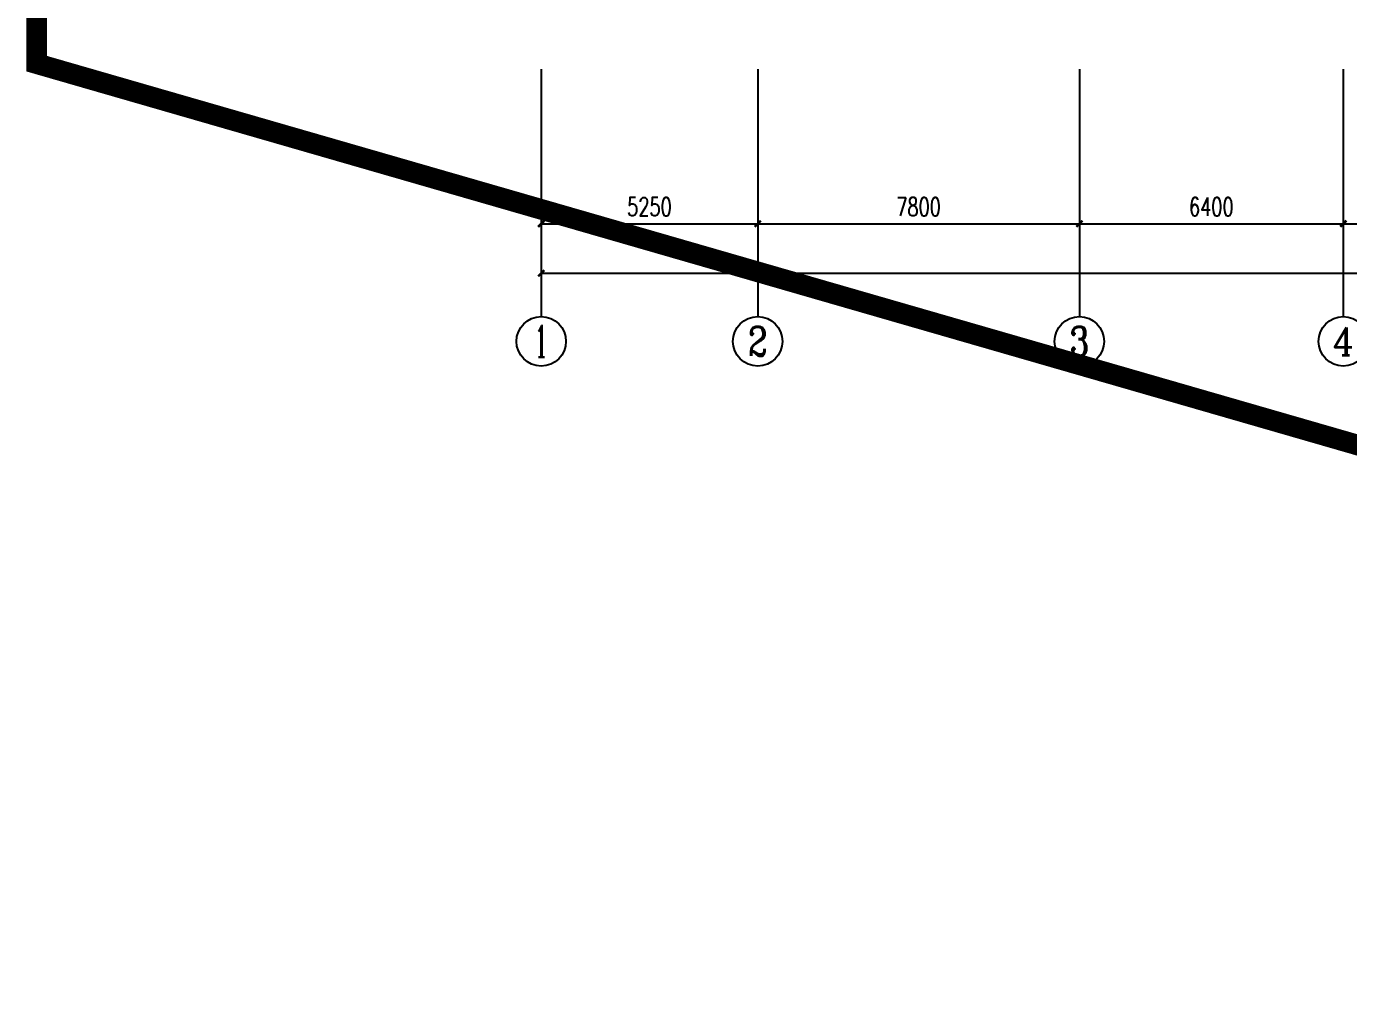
# Model space of a CAD drawing. Extents: x 6824721 to 16538177, y 2478193 to 6665639.
# Drawn here: x 8690830 to 8722892, y 2703713 to 2727226 of the extents above; entities that cross this region are included whole.
import ezdxf
from ezdxf.enums import TextEntityAlignment as Align

# ---------------------------------------------------------------- set-up
doc = ezdxf.new("R2010")
doc.units = 0
doc.header["$LTSCALE"] = 10
for name, color, linetype in [('0-wo', 8, 'Continuous'), ('AXIS', 3, 'Continuous'), ('AXIS_TEXT', 7, 'Continuous')]:
    doc.layers.add(name, color=color, linetype=linetype)
doc.styles.add('_TCH_AXIS', font='COMPLEX', dxfattribs={"bigfont": 'GBCBIG'})
doc.styles.add('_TCH_DIM_T3', font='SIMPLEX', dxfattribs={"width": 0.705882, "bigfont": 'GBCBIG'})
doc.styles.add('COMPLEX', font='COMPLEX')
doc.styles.add('STANDARD_T3', font='TSSDENG.shx', dxfattribs={"width": 0.56, "bigfont": 'TSSDCHN.shx'})
doc.dimstyles.new('_TCH_ARCH&&150', dxfattribs={"dimtxt": 525, "dimasz": 150, "dimexe": 375, "dimexo": 450, "dimgap": 150, "dimtad": 1, "dimdec": 0, "dimzin": 0, "dimdsep": 46, "dimtxsty": 'STANDARD_T3', "dimblk": 'ARCHTICK', "dimcen": 0.09, "dimclrt": 7, "dimazin": 2, "dimtfac": 1, "dimtdec": 0, "dimtix": 1, "dimtmove": 2, "dimatfit": 3, "dimfxl": 0, "dimtolj": 1, "dimtzin": 0, "dimarcsym": 0})

# ---------------------------------------------------------------- blocks, each defined once
blk = doc.blocks.new('_AXISO')
blk.add_circle((0, 0), 0.5)
at = {"layer": 'AXIS_TEXT', "style": 'COMPLEX', "width": 1.041667}
blk.add_attdef('A', text='', height=0.56, dxfattribs=at).set_placement((-0.25, -0.28), (0.25, -0.28), align=Align.FIT)
blk = doc.blocks.new('_ArchTick')
at = {"color": 0, "linetype": 'ByBlock', "const_width": 0.4}
blk.add_lwpolyline([(-0.5, -0.5), (0.5, 0.5)], dxfattribs=at)
blk = doc.blocks.new('*D323')
at = {"layer": 'AXIS', "color": 0, "lineweight": -2, "transparency": 16777216}
for p, q in [((-95159, 625517), (-95159, 621842)), ((-89909, 625517), (-89909, 621842)), ((-95159, 622217), (-89909, 622217))]:
    blk.add_line(p, q, dxfattribs=at)
at = {"layer": 'Defpoints', "color": 0, "transparency": 16777216}
for p in [(-95159, 625967), (-89909, 625967), (-89909, 622217)]:
    blk.add_point(p, dxfattribs=at)
at = {"layer": 'AXIS', "color": 0, "lineweight": -2, "transparency": 16777216, "xscale": 150, "yscale": 150, "zscale": 150, "rotation": 180}
blk.add_blockref('_ArchTick', (-95159, 622217), dxfattribs=at)
at = {"layer": 'AXIS', "color": 0, "lineweight": -2, "transparency": 16777216, "xscale": 150, "yscale": 150, "zscale": 150}
blk.add_blockref('_ArchTick', (-89909, 622217), dxfattribs=at)
at = {"layer": 'AXIS', "color": 7, "transparency": 16777216, "insert": (-92534, 622629), "char_height": 446.2, "attachment_point": 5, "style": '_TCH_DIM_T3'}
blk.add_mtext('\\A1;5250', dxfattribs=at)
blk = doc.blocks.new('*D204')
at = {"layer": 'AXIS', "color": 0, "lineweight": -2, "transparency": 16777216}
for p, q in [((-89909, 625517), (-89909, 621842)), ((-82109, 625517), (-82109, 621842)), ((-89909, 622217), (-82109, 622217))]:
    blk.add_line(p, q, dxfattribs=at)
at = {"layer": 'Defpoints', "color": 0, "transparency": 16777216}
for p in [(-89909, 625967), (-82109, 625967), (-82109, 622217)]:
    blk.add_point(p, dxfattribs=at)
at = {"layer": 'AXIS', "color": 0, "lineweight": -2, "transparency": 16777216, "xscale": 150, "yscale": 150, "zscale": 150, "rotation": 180}
blk.add_blockref('_ArchTick', (-89909, 622217), dxfattribs=at)
at = {"layer": 'AXIS', "color": 0, "lineweight": -2, "transparency": 16777216, "xscale": 150, "yscale": 150, "zscale": 150}
blk.add_blockref('_ArchTick', (-82109, 622217), dxfattribs=at)
at = {"layer": 'AXIS', "color": 7, "transparency": 16777216, "insert": (-86009, 622629), "char_height": 446.2, "attachment_point": 5, "style": '_TCH_DIM_T3'}
blk.add_mtext('\\A1;7800', dxfattribs=at)
blk = doc.blocks.new('*D205')
at = {"layer": 'AXIS', "color": 0, "lineweight": -2, "transparency": 16777216}
for p, q in [((-82109, 625517), (-82109, 621842)), ((-75709, 625517), (-75709, 621842)), ((-82109, 622217), (-75709, 622217))]:
    blk.add_line(p, q, dxfattribs=at)
at = {"layer": 'Defpoints', "color": 0, "transparency": 16777216}
for p in [(-82109, 625967), (-75709, 625967), (-75709, 622217)]:
    blk.add_point(p, dxfattribs=at)
at = {"layer": 'AXIS', "color": 0, "lineweight": -2, "transparency": 16777216, "xscale": 150, "yscale": 150, "zscale": 150, "rotation": 180}
blk.add_blockref('_ArchTick', (-82109, 622217), dxfattribs=at)
at = {"layer": 'AXIS', "color": 0, "lineweight": -2, "transparency": 16777216, "xscale": 150, "yscale": 150, "zscale": 150}
blk.add_blockref('_ArchTick', (-75709, 622217), dxfattribs=at)
at = {"layer": 'AXIS', "color": 7, "transparency": 16777216, "insert": (-78909, 622629), "char_height": 446.2, "attachment_point": 5, "style": '_TCH_DIM_T3'}
blk.add_mtext('\\A1;6400', dxfattribs=at)
blk = doc.blocks.new('*D206')
at = {"layer": 'AXIS', "color": 0, "lineweight": -2, "transparency": 16777216}
for p, q in [((-75709, 625517), (-75709, 621842)), ((-67209, 625517), (-67209, 621842)), ((-75709, 622217), (-67209, 622217))]:
    blk.add_line(p, q, dxfattribs=at)
at = {"layer": 'Defpoints', "color": 0, "transparency": 16777216}
for p in [(-75709, 625967), (-67209, 625967), (-67209, 622217)]:
    blk.add_point(p, dxfattribs=at)
at = {"layer": 'AXIS', "color": 0, "lineweight": -2, "transparency": 16777216, "xscale": 150, "yscale": 150, "zscale": 150, "rotation": 180}
blk.add_blockref('_ArchTick', (-75709, 622217), dxfattribs=at)
at = {"layer": 'AXIS', "color": 0, "lineweight": -2, "transparency": 16777216, "xscale": 150, "yscale": 150, "zscale": 150}
blk.add_blockref('_ArchTick', (-67209, 622217), dxfattribs=at)
at = {"layer": 'AXIS', "color": 7, "transparency": 16777216, "insert": (-71459, 622629), "char_height": 446.2, "attachment_point": 5, "style": '_TCH_DIM_T3'}
blk.add_mtext('\\A1;8500', dxfattribs=at)
blk = doc.blocks.new('*D264')
at = {"layer": 'AXIS', "color": 0, "lineweight": -2, "transparency": 16777216}
for p, q in [((-95159, 625517), (-95159, 620642)), ((106241, 625517), (106241, 620642)), ((-95159, 621017), (106241, 621017))]:
    blk.add_line(p, q, dxfattribs=at)
at = {"layer": 'Defpoints', "color": 0, "transparency": 16777216}
for p in [(-95159, 625967), (106241, 625967), (106241, 621017)]:
    blk.add_point(p, dxfattribs=at)
at = {"layer": 'AXIS', "color": 0, "lineweight": -2, "transparency": 16777216, "xscale": 150, "yscale": 150, "zscale": 150, "rotation": 180}
blk.add_blockref('_ArchTick', (-95159, 621017), dxfattribs=at)
at = {"layer": 'AXIS', "color": 0, "lineweight": -2, "transparency": 16777216, "xscale": 150, "yscale": 150, "zscale": 150}
blk.add_blockref('_ArchTick', (106241, 621017), dxfattribs=at)
at = {"layer": 'AXIS', "color": 7, "transparency": 16777216, "insert": (5541, 621429), "char_height": 446.2, "attachment_point": 5, "style": '_TCH_DIM_T3'}
blk.add_mtext('\\A1;201400', dxfattribs=at)
blk = doc.blocks.new('wet 45u67i')
at = {"layer": 'AXIS', "color": 3}
for p, q in [((-95158.6, 625966.8), (-95158.6, 619966.8)), ((-89908.6, 625966.8), (-89908.6, 619966.8)), ((-82108.6, 625966.8), (-82108.6, 619966.8)), ((-75708.6, 625966.8), (-75708.6, 619966.8))]:
    blk.add_line(p, q, dxfattribs=at)
ref = blk.add_blockref('_AXISO', (-95158.6, 619366.8), dxfattribs=dict(at, xscale=1200, yscale=1200, zscale=1200))
ref.add_attrib('A', '1', dxfattribs={"layer": 'AXIS_TEXT', "height": 772.1, "style": '_TCH_AXIS'}).set_placement((-95324.1, 618980.8), (-94993.2, 618980.8), align=Align.FIT)
ref = blk.add_blockref('_AXISO', (-89908.6, 619366.8), dxfattribs=dict(at, xscale=1200, yscale=1200, zscale=1200))
ref.add_attrib('A', '2', dxfattribs={"layer": 'AXIS_TEXT', "height": 698.9, "style": '_TCH_AXIS'}).set_placement((-90141.6, 619017.4), (-89675.6, 619017.4), align=Align.FIT)
ref = blk.add_blockref('_AXISO', (-82108.6, 619366.8), dxfattribs=dict(at, xscale=1200, yscale=1200, zscale=1200))
ref.add_attrib('A', '3', dxfattribs={"layer": 'AXIS_TEXT', "height": 698.9, "style": '_TCH_AXIS'}).set_placement((-82341.6, 619017.4), (-81875.6, 619017.4), align=Align.FIT)
ref = blk.add_blockref('_AXISO', (-75708.6, 619366.8), dxfattribs=dict(at, xscale=1200, yscale=1200, zscale=1200))
ref.add_attrib('A', '4', dxfattribs={"layer": 'AXIS_TEXT', "height": 668.2, "style": '_TCH_AXIS'}).set_placement((-75963.2, 619032.8), (-75454.1, 619032.8), align=Align.FIT)
for p1, p2, distance, picture, middle in [((-95158.6, 625966.8), (-89908.6, 625966.8), -3750, '*D323', (-92533.6, 622629.3)), ((-95158.6, 625966.8), (106241.4, 625966.8), -4950, '*D264', (5541.4, 621429.3)), ((-89908.6, 625966.8), (-82108.6, 625966.8), -3750, '*D204', (-86008.6, 622629.3)), ((-82108.6, 625966.8), (-75708.6, 625966.8), -3750, '*D205', (-78908.6, 622629.3)), ((-75708.6, 625966.8), (-67208.6, 625966.8), -3750, '*D206', (-71458.6, 622629.3))]:
    dim = blk.add_aligned_dim(p1=p1, p2=p2, distance=distance, dimstyle='_TCH_ARCH&&150', dxfattribs=at)
    dim.commit()
    dim.dimension.update_dxf_attribs({"geometry": picture, "text_midpoint": middle})

msp = doc.modelspace()

# ---------------------------------------------------------------- linework, layer by layer
at = {"layer": '0-wo', "color": 8, "const_width": 500, "flags": 128}
msp.add_lwpolyline([(8691080.4, 2969119.7), (8705176, 2967745.3), (8719304.3, 2966762.9), (8733454.4, 2966173.1), (8747615.4, 2965976.5), (8823194.8, 2965976.5), (8898774.1, 2965976.5), (8906244.1, 2965790.4), (8913695.6, 2965232.5), (8921110, 2964304.2), (8928469, 2963007.8), (8935754.4, 2961346.6), (8942947.9, 2959324.6), (8950031.8, 2956946.9), (8956988.6, 2954219.3), (8963800.8, 2951148.7), (8970451.7, 2947742.7), (8976924.7, 2944009.6), (8983203.8, 2939958.9), (8911619.7, 2861304.6), (8840035.6, 2782650.4), (8768451.5, 2703996.1), (8691080.4, 2726323), (8691080.4, 2847721.3)], close=True, dxfattribs=at)

# ---------------------------------------------------------------- block references
at = {"layer": '0-wo'}
msp.add_blockref('wet 45u67i', (8798472.7, 2100226.9), dxfattribs=at)

doc.saveas('drawing.dxf')
